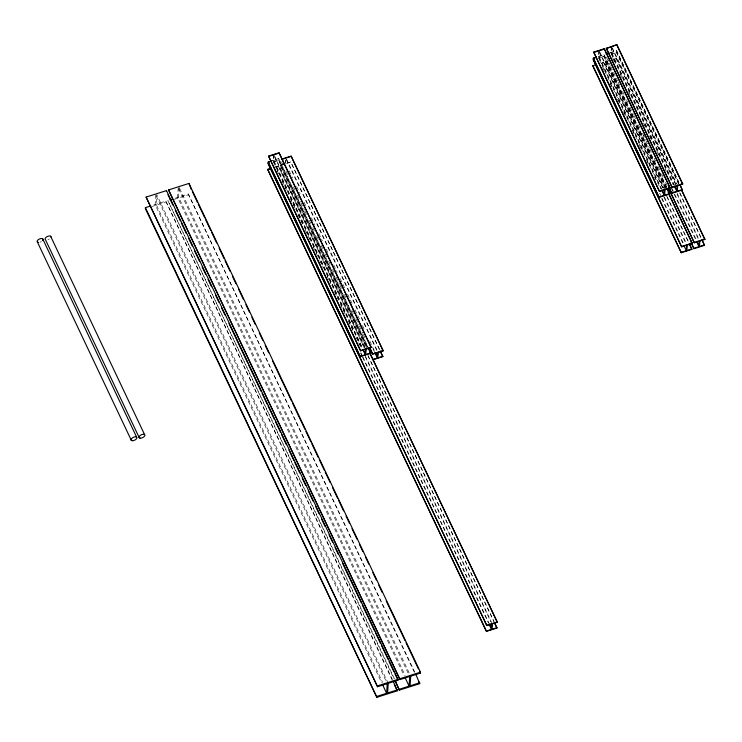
<?xml version="1.0" encoding="UTF-8"?>
<svg xmlns="http://www.w3.org/2000/svg" width="742" height="742" viewBox="0 0 742 742"><rect width="100%" height="100%" fill="white"/><g stroke="black" fill="none" stroke-linecap="round" stroke-linejoin="round"><path stroke-width="0.56" stroke-dasharray="3.71 2.78" d="M155.746 194.914L155.124 204.569L381.685 682.835M392.314 680.34L165.818 201.156L151.86 205.608M178.219 187.754L177.588 197.409L404.149 675.674M179.193 187.438L178.572 197.094L405.123 675.359M414.277 672.131L188.282 193.996L174.324 198.448M273.594 154.837L273.242 160.3L362.356 348.425M273.965 154.716L273.613 160.179L362.736 348.304M363.988 347.395L278.194 165.902L275.05 166.904M366.845 346.829L278.575 160.105L273.325 161.775M367.763 347.024L278.667 158.565L272.379 160.569M365.889 346.384L280.263 165.243L290.743 161.895L379.867 350.029M285.392 162.535L285.531 160.355M285.689 163.509L286.041 158.046M379.347 349.315L290.743 161.895M598.711 50.91L598.358 56.373L661.224 189.089M599.184 50.762L598.831 56.225L661.697 188.941M662.68 187.791L603.394 62.142L600.222 63.153M665.537 187.123L603.775 56.244L598.488 57.932M666.724 187.763L603.877 54.611L597.533 56.633M665.24 188.18L605.426 61.911L608.635 60.473M611.352 46.885L611 52.339L673.866 185.064M611.825 46.727L611.473 52.19L674.339 184.916M675.823 184.804L616.036 58.108L612.864 59.119M678.67 184.137L616.417 52.218L611.13 53.906M678.865 182.68L616.519 50.586L610.174 52.608M598.562 56.726L603.849 55.038M610.147 53.034L616.491 51.013M272.36 160.903L278.649 158.899M598.219 58.442L603.747 56.68M611.102 54.333L616.389 52.645M273.306 162.108L278.547 160.439M151.795 206.517L165.754 202.074M174.259 199.357L188.218 194.905M275.032 167.238L278.176 166.236M280.235 165.577L290.725 162.229M601.252 63.246L603.367 62.569M605.426 61.911L608.607 60.9M613.894 59.212L616.008 58.535M616.519 50.586L678.893 182.254M616.417 52.218L678.698 183.701M612.317 47.776L677.659 185.723M611.844 47.924L676.203 183.775M616.036 58.108L675.851 184.378M679.802 192.725L701.552 238.646M679.774 193.152L701.032 238.024M611.334 54.259L673.124 184.702M677.084 193.05L698.834 238.961M612.836 58.581L615.313 63.803M620.256 74.237L622.723 79.45M628.659 91.98L630.144 95.106M643.49 123.283L644.974 126.409M649.417 135.805L652.385 142.065M656.837 151.461L658.813 155.635M665.24 169.195L666.223 171.281M677.103 194.246L698.361 239.119M671.788 188.078L674.255 193.291M674.747 194.339L696.497 240.25M671.315 188.227L696.024 240.408M643.407 134.896L644.399 136.982M606.307 57.06L610.258 65.407M610.749 66.455L617.678 81.064M618.169 82.112L620.637 87.324M622.621 91.498L624.096 94.633M626.573 99.845L628.057 102.98M630.032 107.154L633.492 114.454M633.983 115.502L636.46 120.714M638.435 124.897L639.919 128.023M642.387 133.245L645.354 139.505M645.846 140.544L649.315 147.853M649.807 148.892L652.274 154.113M654.259 158.287L655.733 161.413M658.21 166.635L659.694 169.77M661.669 173.943L663.153 177.069M665.62 182.291L667.605 186.465M603.877 54.611L666.752 187.327M603.775 56.244L666.056 187.735M605.453 61.484L665.268 187.754M599.675 51.801L665.018 189.748M599.202 51.959L663.561 187.809M603.394 62.142L663.209 188.412M667.16 196.76L688.418 241.632M666.641 196.138L688.391 242.059M599.184 59.332L660.482 188.728M664.442 197.075L686.192 242.996M602.671 67.828L604.155 70.963M610.082 83.484L612.067 87.658M617.502 99.14L619.969 104.353M623.428 111.662L626.396 117.922M632.332 130.444L634.8 135.656M639.252 145.052L642.22 151.312M646.662 160.708L648.647 164.882M654.574 177.403L655.566 179.49M663.969 197.233L686.211 244.192M659.638 193.152L661.614 197.326M662.105 198.364L683.855 244.285M661.632 198.522L683.391 244.433M286.542 159.094L378.132 352.45M286.162 159.215L376.769 350.474M289.157 170.827L292.626 178.145M296.587 186.502L300.046 193.82M304.007 202.186L306.483 207.408M311.436 217.86L314.905 225.178M318.865 233.535L322.325 240.853M326.285 249.21L328.762 254.441M333.714 264.894L337.183 272.212M340.151 278.482L344.603 287.887M347.581 294.157L352.033 303.561M355.001 309.831L359.462 319.236M362.43 325.515L364.906 330.737M369.859 341.19L374.803 351.643M372.948 348.619L374.432 351.764M281.608 161.867L283.092 165.002M286.06 171.272L287.544 174.407M293.489 186.956L294.973 190.091M297.449 195.313L300.417 201.583M300.909 202.631L304.378 209.949M304.869 210.988L306.854 215.171M309.331 220.402L310.815 223.537M312.799 227.711L314.283 230.855M316.76 236.077L318.244 239.212M321.212 245.481L322.696 248.616M325.172 253.847L326.656 256.982M328.641 261.156L330.125 264.291M332.602 269.522L334.085 272.657M336.061 276.84L339.53 284.158M340.022 285.197L341.515 288.332M344.483 294.602L345.967 297.737M351.912 310.286L353.396 313.421M355.872 318.643L358.84 324.913M359.332 325.961L362.801 333.279M363.292 334.317L365.277 338.5M278.667 158.565L367.791 346.69M278.575 160.105L366.863 346.495M280.263 165.243L367.401 349.194M274.466 155.755L366.056 349.111M274.586 156.924L365.185 348.183M278.194 165.902L364.507 348.109M367.976 355.437L493.977 621.416M367.958 355.77L493.949 621.75M273.492 162.053L361.289 347.395M365.259 355.77L491.751 622.798M277.091 170.549L279.567 175.78M282.053 181.02L287.006 191.492M290.484 198.819L294.945 208.242M297.922 214.531L302.384 223.954M305.361 230.233L310.323 240.705M313.3 246.984L317.762 256.417M319.746 260.6L323.224 267.927M327.185 276.312L330.663 283.639M334.633 292.014L338.102 299.351M340.578 304.582L345.54 315.053M348.517 321.332L352.979 330.765M355.956 337.044L360.427 346.468M365.379 356.939L490.879 621.87M360.937 352.858L362.43 356.002M362.921 357.05L488.913 623.03M360.566 352.979L362.05 356.123M362.55 357.171L488.542 623.141M188.282 193.996L414.834 672.271M179.685 188.487L410.706 676.175M178.711 188.802L408.74 674.395M394.438 678.772L167.877 200.498L393.881 678.633M165.818 201.156L392.37 679.431M388.242 683.336L156.729 194.599L156.098 204.254L382.659 682.529M156.247 195.962L386.276 681.555M49.389 238.943A3.181 1.567 -25.3 0 1 47.896 239.638M41.431 241.475A3.181 1.567 -25.3 0 1 39.938 242.18"/><path stroke-width="1.11" d="M150.784 205.951L145.413 207.658L145.358 208.576L376.871 697.313L397.267 690.802L393.362 681.518M146.1 197.094L377.548 686.749L397.953 680.238L398.009 679.329L166.496 190.592L146.1 197.094L377.548 686.749M166.44 191.51L166.496 190.592M168.564 189.933L400.012 679.579L420.417 673.077L420.473 672.169L188.96 183.432L168.564 189.933L400.012 679.579M188.96 183.432L191.38 189.581M494.469 622.464L496.927 628.029L486.446 631.377L267.686 169.575L270.858 168.239M368.282 347.738L370.74 353.294L360.25 356.642L268.168 162.238L271.331 160.903M268.558 156.108L360.631 350.845L371.13 347.173L279.048 152.769L268.558 156.108L360.631 350.845M279.048 152.769L371.111 347.497M369.729 347.905L372.697 354.175L383.187 350.836L291.124 156.108L281.682 159.113M360.25 356.642L268.187 161.904M365.685 349.232L365.333 354.695L362.857 349.473M366.056 349.111L365.704 354.574L363.228 349.352M372.697 354.175L369.748 347.571M377.761 352.571L377.4 358.034L374.933 352.802M378.132 352.45L377.78 357.913L375.304 352.682M373.374 359.638L382.816 356.633L380.358 351.077M383.187 350.836L291.124 156.108M376.871 697.313L145.413 207.658M387.268 683.651L386.638 693.306L382.677 684.931M387.612 692.991L388.242 683.336M415.826 674.357L419.731 683.642L399.335 690.143L395.43 680.868M409.732 676.491L409.102 686.137L405.141 677.771M410.085 685.831L410.706 676.175M486.446 631.377L267.714 169.241M486.817 625.58L268.085 163.444L486.817 625.58L497.307 622.232L369.841 352.784M491.872 623.966L491.519 629.429L489.043 624.189M492.243 623.846L491.89 629.309L489.414 624.068M595.993 64.498L592.784 65.936L681.277 252.734L691.85 249.368L689.401 243.719M667.243 188.375L669.692 194.033L659.109 197.4L593.275 58.414L596.475 56.976M593.683 52.088L659.499 191.51L670.1 187.707L604.257 48.722L593.683 52.088L659.499 191.51M670.072 188.134L604.257 48.722M606.297 48.49L616.899 44.687L682.714 184.109L672.131 187.476L606.297 48.49L616.899 44.687M659.109 197.4L593.303 57.987M664.544 189.896L664.192 195.359L661.716 190.137M665.018 189.748L664.665 195.211L662.689 191.028M679.885 184.35L682.334 189.998L671.751 193.374L668.811 186.669M672.131 187.476L606.325 48.063M677.186 185.871L676.834 191.334L674.357 186.103M677.659 185.723L677.307 191.186L675.331 187.003M681.277 252.734L592.812 65.509M681.657 246.845L593.192 59.62L681.657 246.845L692.23 243.469L668.032 191.909M686.702 245.231L686.35 250.694L683.883 245.481M686.823 250.546L687.175 245.083M702.043 239.685L704.492 245.333L693.918 248.709L690.978 242.013M681.666 189.961L704.872 239.443L694.299 242.81L668.616 188.116M699.344 241.206L698.992 246.669L696.525 241.447M699.817 241.048L699.465 246.511L697.489 242.337M594.713 52.181L604.229 49.148M269.587 156.108L277.972 153.436M605.945 53.953L609.117 52.942M593.275 58.414L595.39 57.737M268.168 162.238L270.264 161.57M282.711 159.113L291.096 156.432M170.029 199.821L172.172 199.134M267.686 169.575L270.839 168.573M659.517 191.084L670.1 187.707M672.159 187.049L682.742 183.682M659.137 196.973L669.72 193.597M671.779 192.939L682.362 189.572M681.685 246.418L692.258 243.042M694.327 242.384L704.9 239.017M360.649 350.512L371.13 347.173M681.304 252.308L691.878 248.932M693.937 248.273L704.52 244.906M360.269 356.308L370.759 352.96M372.725 353.851L383.206 350.502M372.345 359.638L382.835 356.299M486.835 625.246L497.326 621.898M486.464 631.043L496.945 627.695M377.613 685.831L398.009 679.329M400.077 678.67L420.473 672.169M376.927 696.395L397.332 689.893M399.391 689.235L419.796 682.733M616.871 45.123L682.714 184.109M679.857 184.777L682.334 189.998M681.638 190.397L704.872 239.443M702.516 241.159L704.492 245.333M669.284 188.143L671.751 193.374M668.588 188.551L694.299 242.81M667.216 188.802L669.692 194.033M668.996 194.423L692.23 243.469M691.442 243.487L693.918 248.709M689.874 245.185L691.85 249.368M380.34 351.411L382.816 356.633M368.264 348.072L370.74 353.294M369.822 353.118L497.307 622.232M494.45 622.798L496.927 628.029M192.373 191.668L197.335 202.139M198.327 204.226L204.764 217.833M205.757 219.929L210.719 230.391M211.711 232.487L216.664 242.949M219.14 248.18L224.103 258.652M225.095 260.739L230.048 271.21M232.534 276.441L236.002 283.769M238.479 289L243.441 299.462M245.917 304.693L249.386 312.02M251.863 317.251L255.331 324.579M259.301 332.954L262.77 340.281M265.246 345.512L268.715 352.84M272.685 361.206L291.523 400.977M292.515 403.073L304.906 429.238M305.899 431.325L310.861 441.796M311.853 443.883L318.29 457.489M319.283 459.586L324.245 470.048M325.237 472.144L330.19 482.606M332.666 487.837L337.629 498.309M338.621 500.396L343.574 510.867M346.06 516.098L349.528 523.425M352.005 528.656L356.967 539.119M359.443 544.359L362.912 551.677M365.389 556.917L368.857 564.235M372.827 572.611L376.296 579.938M378.772 585.169L382.241 592.496M386.211 600.872L405.049 640.634M406.041 642.73L418.432 668.894M419.425 670.991L420.417 673.077M418.748 681.555L419.731 683.642M167.924 194.645L172.886 205.107M175.362 210.348L180.325 220.81M181.308 222.906L186.27 233.368M188.746 238.599L192.215 245.927M194.701 251.158L199.654 261.62M202.13 266.86L205.599 274.178M208.085 279.419L211.553 286.737M215.514 295.112L218.992 302.439M221.468 307.67L224.937 314.998M228.907 323.373L247.745 363.135M248.737 365.231L261.128 391.396M262.121 393.492L267.074 403.954M268.066 406.05L274.512 419.647M275.505 421.744L280.457 432.206M281.45 434.302L286.412 444.773M288.888 450.004L293.841 460.467M294.834 462.563L299.796 473.025M302.272 478.256L305.741 485.583M308.227 490.814L313.18 501.286M315.656 506.517L319.125 513.844M321.611 519.075L325.079 526.403M329.04 534.769L332.518 542.096M334.994 547.327L338.463 554.654M342.433 563.03L361.271 602.801M362.263 604.888L374.654 631.052M375.647 633.149L380.6 643.611M381.592 645.707L388.038 659.313M389.031 661.4L393.983 671.872M394.976 673.959L397.953 680.238M394.874 680.729L399.335 690.143M394.299 684.523L397.267 690.802M50.623 236.244L144.56 434.552M139.338 437.901L45.401 239.592A3.181 1.567 -25.3 0 1 47.358 236.494A3.181 1.567 -25.3 0 1 50.957 236.976M42.656 238.776L136.602 437.084M37.443 242.133L131.38 440.442M38.482 242.421A3.181 1.567 -25.3 0 1 37.554 240.408A3.181 1.567 -25.3 0 1 41.617 238.488A3.181 1.567 -25.3 0 1 42.544 240.501M140.377 438.188A3.181 1.567 -25.3 0 0 144.903 435.285A3.181 1.567 -25.3 0 0 140.572 435.202A3.181 1.567 -25.3 0 0 140.377 438.188M132.419 440.729A3.181 1.567 -25.3 0 0 136.936 437.826A3.181 1.567 -25.3 0 0 132.614 437.743A3.181 1.567 -25.3 0 0 132.419 440.729"/></g></svg>
